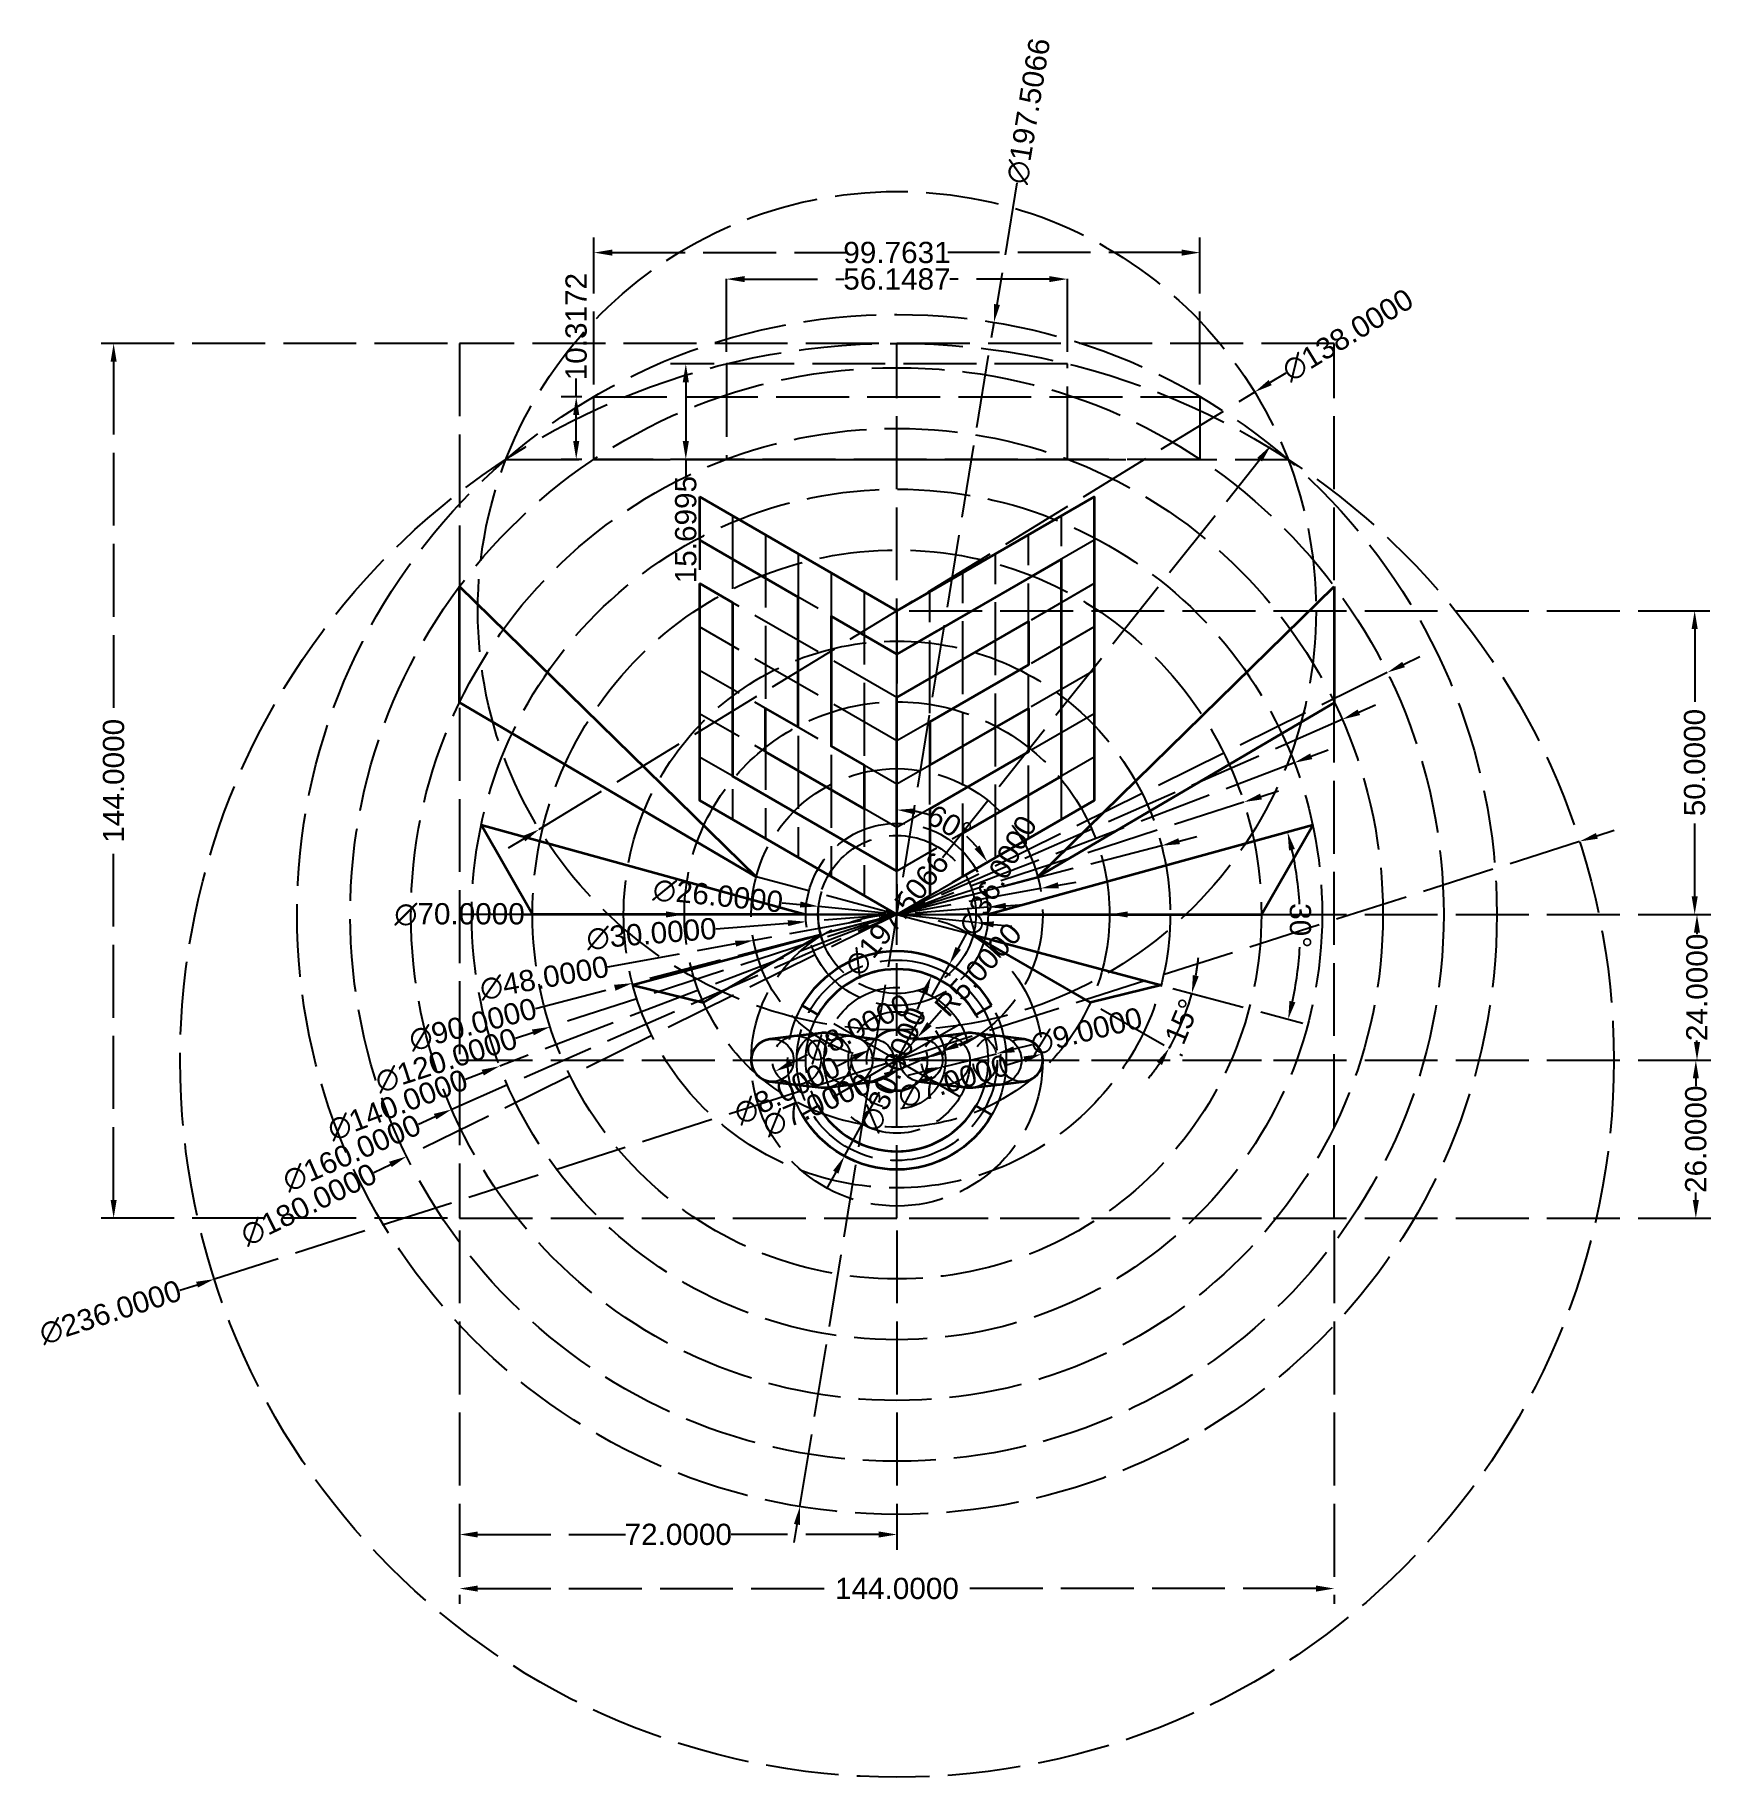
# Model space of a CAD drawing. Header units: inches. Extents: x -70 to 206, y -92 to 195.
import ezdxf

# ---------------------------------------------------------------- set-up
doc = ezdxf.new("R2010")
doc.units = ezdxf.units.IN
doc.header["$MEASUREMENT"] = 0
doc.linetypes.add('ACAD_ISO02W100', pattern=[15, 12, -3])
doc.layers.add('main', color=7, linetype='Continuous', lineweight=35)
doc.styles.get("Standard").update_dxf_attribs({"font": 'Arial.ttf'})
doc.dimstyles.new('GB', dxfattribs={"dimscale": 0, "dimtxt": 3.5, "dimasz": 3, "dimexe": 2.5, "dimexo": 2, "dimgap": 0.09, "dimtad": 0, "dimdec": 4, "dimzin": 0, "dimdsep": 46, "dimtxsty": 'Standard', "dimcen": 1, "dimadec": 0, "dimazin": 0, "dimtfac": 1, "dimtdec": 4, "dimtmove": 0, "dimatfit": 3, "dimfxl": 1, "dimtolj": 1, "dimtzin": 0, "dimarcsym": 0})

# ---------------------------------------------------------------- blocks, each defined once
blk = doc.blocks.new('*U1')
at = {"layer": '', "color": 3, "linetype": 'ACAD_ISO02W100'}
blk.add_line((0, 0), (25, -43.3), dxfattribs=at)
blk = doc.blocks.new('*U2')
at = {"color": 0, "linetype": 'ByBlock', "lineweight": -2, "transparency": 16777216, "rotation": 329.9999999999999}
for p in [(39.52, 118.75), (44.94, 115.62), (50.35, 112.5), (55.76, 109.38), (61.17, 106.25), (66.59, 103.12), (72, 100)]:
    blk.add_blockref('*U1', p, dxfattribs=at)
blk = doc.blocks.new('*U3')
at = {"color": 3, "linetype": 'ACAD_ISO02W100'}
blk.add_line((18.75, 32.48), (0, 0), dxfattribs=at)
blk = doc.blocks.new('*U4')
at = {"color": 0, "linetype": 'ByBlock', "lineweight": -2, "transparency": 16777216, "rotation": 270}
for p in [(39.52, 118.75), (39.52, 111.61), (39.52, 104.46), (39.52, 97.32), (39.52, 90.18), (39.52, 83.04), (39.52, 75.89), (39.52, 68.75)]:
    blk.add_blockref('*U3', p, dxfattribs=at)
blk = doc.blocks.new('*U5')
at = {"color": 3, "linetype": 'ACAD_ISO02W100'}
blk.add_line((0, 0), (18.75, -32.48), dxfattribs=at)
blk = doc.blocks.new('*U6')
at = {"color": 0, "linetype": 'ByBlock', "lineweight": -2, "transparency": 16777216, "rotation": 270}
for p in [(104.48, 118.75), (104.48, 111.61), (104.48, 104.46), (104.48, 97.32), (104.48, 90.18), (104.48, 83.04), (104.48, 75.89), (104.48, 68.75)]:
    blk.add_blockref('*U5', p, dxfattribs=at)
blk = doc.blocks.new('*U7')
at = {"color": 3, "linetype": 'ACAD_ISO02W100'}
blk.add_line((25, 43.3), (0, 0), dxfattribs=at)
blk = doc.blocks.new('*U8')
at = {"color": 0, "linetype": 'ByBlock', "lineweight": -2, "transparency": 16777216, "rotation": 210}
for p in [(104.48, 118.75), (99.06, 115.62), (93.65, 112.5), (88.24, 109.38), (82.83, 106.25), (77.41, 103.12), (72, 100)]:
    blk.add_blockref('*U7', p, dxfattribs=at)
blk = doc.blocks.new('*D13')
at = {"color": 0, "linetype": 'ACAD_ISO02W100', "lineweight": -2, "transparency": 16777216}
for p, q in [((41.93, 140.61), (34.74, 140.61)), ((37.24, 137.61), (37.24, 127.91)), ((41.93, 124.91), (34.74, 124.91)), ((37.24, 124.91), (37.24, 121.91))]:
    blk.add_line(p, q, dxfattribs=at)
at = {"color": 0, "linetype": 'ACAD_ISO02W100', "transparency": 16777216}
for points in [[(36.74, 137.61), (37.74, 137.61), (37.24, 140.61)], [(36.74, 127.91), (37.74, 127.91), (37.24, 124.91)]]:
    blk.add_solid(points, dxfattribs=at)
at = {"layer": 'Defpoints', "color": 0, "linetype": 'ACAD_ISO02W100', "transparency": 16777216}
for p in [(43.93, 140.61), (37.24, 124.91), (43.93, 124.91)]:
    blk.add_point(p, dxfattribs=at)
at = {"color": 0, "linetype": 'ACAD_ISO02W100', "transparency": 16777216, "insert": (37.24, 113.35), "char_height": 3.5, "attachment_point": 5, "rotation": 90}
blk.add_mtext('\\A1;15.6995', dxfattribs=at)
blk = doc.blocks.new('*D14')
at = {"color": 0, "linetype": 'ACAD_ISO02W100', "lineweight": -2, "transparency": 16777216}
for p, q in [((19.2, 135.23), (19.2, 138.23)), ((20.12, 135.23), (16.7, 135.23)), ((19.2, 127.91), (19.2, 132.23)), ((20.12, 124.91), (16.7, 124.91))]:
    blk.add_line(p, q, dxfattribs=at)
at = {"color": 0, "linetype": 'ACAD_ISO02W100', "transparency": 16777216}
for points in [[(18.7, 132.23), (19.7, 132.23), (19.2, 135.23)], [(18.7, 127.91), (19.7, 127.91), (19.2, 124.91)]]:
    blk.add_solid(points, dxfattribs=at)
at = {"layer": 'Defpoints', "color": 0, "linetype": 'ACAD_ISO02W100', "transparency": 16777216}
for p in [(19.2, 135.23), (22.12, 135.23), (22.12, 124.91)]:
    blk.add_point(p, dxfattribs=at)
at = {"color": 0, "linetype": 'ACAD_ISO02W100', "transparency": 16777216, "insert": (19.2, 146.76), "char_height": 3.5, "attachment_point": 5, "rotation": 90}
blk.add_mtext('\\A1;10.3172', dxfattribs=at)
blk = doc.blocks.new('*D15')
at = {"color": 0, "linetype": 'ACAD_ISO02W100', "lineweight": -2, "transparency": 16777216}
for p, q in [((43.93, 142.61), (43.93, 157.08)), ((100.07, 142.61), (100.07, 157.08)), ((46.93, 154.58), (63.29, 154.58)), ((97.07, 154.58), (80.71, 154.58))]:
    blk.add_line(p, q, dxfattribs=at)
at = {"color": 0, "linetype": 'ACAD_ISO02W100', "transparency": 16777216}
for points in [[(46.93, 155.08), (46.93, 154.08), (43.93, 154.58)], [(97.07, 155.08), (97.07, 154.08), (100.07, 154.58)]]:
    blk.add_solid(points, dxfattribs=at)
at = {"layer": 'Defpoints', "color": 0, "linetype": 'ACAD_ISO02W100', "transparency": 16777216}
for p in [(43.93, 154.58), (43.93, 140.61), (100.07, 140.61)]:
    blk.add_point(p, dxfattribs=at)
at = {"color": 0, "linetype": 'ACAD_ISO02W100', "transparency": 16777216, "insert": (72, 154.58), "char_height": 3.5, "attachment_point": 5}
blk.add_mtext('\\A1;56.1487', dxfattribs=at)
blk = doc.blocks.new('*D16')
at = {"color": 0, "linetype": 'ACAD_ISO02W100', "lineweight": -2, "transparency": 16777216}
for p, q in [((22.12, 137.23), (22.12, 161.44)), ((121.88, 137.23), (121.88, 161.44)), ((25.12, 158.94), (63.62, 158.94)), ((118.88, 158.94), (80.38, 158.94))]:
    blk.add_line(p, q, dxfattribs=at)
at = {"color": 0, "linetype": 'ACAD_ISO02W100', "transparency": 16777216}
for points in [[(25.12, 159.44), (25.12, 158.44), (22.12, 158.94)], [(118.88, 159.44), (118.88, 158.44), (121.88, 158.94)]]:
    blk.add_solid(points, dxfattribs=at)
at = {"layer": 'Defpoints', "color": 0, "linetype": 'ACAD_ISO02W100', "transparency": 16777216}
for p in [(121.88, 158.94), (22.12, 135.23), (121.88, 135.23)]:
    blk.add_point(p, dxfattribs=at)
at = {"color": 0, "linetype": 'ACAD_ISO02W100', "transparency": 16777216, "insert": (72, 158.94), "char_height": 3.5, "attachment_point": 5}
blk.add_mtext('\\A1;99.7631', dxfattribs=at)
blk = doc.blocks.new('*D17')
at = {"color": 0, "linetype": 'ACAD_ISO02W100', "lineweight": -2, "transparency": 16777216}
for p, q in [((0, -2), (0, -63.46)), ((144, -2), (144, -63.46)), ((3, -60.96), (62.1, -60.96)), ((141, -60.96), (81.9, -60.96))]:
    blk.add_line(p, q, dxfattribs=at)
at = {"color": 0, "linetype": 'ACAD_ISO02W100', "transparency": 16777216}
for points in [[(3, -60.46), (3, -61.46), (0, -60.96)], [(141, -60.46), (141, -61.46), (144, -60.96)]]:
    blk.add_solid(points, dxfattribs=at)
at = {"layer": 'Defpoints', "color": 0, "linetype": 'ACAD_ISO02W100', "transparency": 16777216}
for p in [(0, 0), (144, 0), (144, -60.96)]:
    blk.add_point(p, dxfattribs=at)
at = {"color": 0, "linetype": 'ACAD_ISO02W100', "transparency": 16777216, "insert": (72, -60.96), "char_height": 3.5, "attachment_point": 5}
blk.add_mtext('\\A1;144.0000', dxfattribs=at)
blk = doc.blocks.new('*D18')
at = {"color": 0, "linetype": 'ACAD_ISO02W100', "lineweight": -2, "transparency": 16777216}
for p, q in [((-2, 144), (-59.45, 144)), ((-56.95, 141), (-56.95, 81.9)), ((-56.95, 3), (-56.95, 62.1)), ((-2, 0), (-59.45, 0))]:
    blk.add_line(p, q, dxfattribs=at)
at = {"color": 0, "linetype": 'ACAD_ISO02W100', "transparency": 16777216}
for points in [[(-57.45, 141), (-56.45, 141), (-56.95, 144)], [(-57.45, 3), (-56.45, 3), (-56.95, 0)]]:
    blk.add_solid(points, dxfattribs=at)
at = {"layer": 'Defpoints', "color": 0, "linetype": 'ACAD_ISO02W100', "transparency": 16777216}
for p in [(0, 144), (-56.95, 0), (0, 0)]:
    blk.add_point(p, dxfattribs=at)
at = {"color": 0, "linetype": 'ACAD_ISO02W100', "transparency": 16777216, "insert": (-56.95, 72), "char_height": 3.5, "attachment_point": 5, "rotation": 90}
blk.add_mtext('\\A1;144.0000', dxfattribs=at)
blk = doc.blocks.new('*D19')
at = {"color": 0, "linetype": 'ACAD_ISO02W100', "lineweight": -2, "transparency": 16777216}
for p, q in [((0, -2), (0, -54.56)), ((72, -2), (72, -54.56)), ((3, -52.06), (27.31, -52.06)), ((69, -52.06), (44.69, -52.06))]:
    blk.add_line(p, q, dxfattribs=at)
at = {"color": 0, "linetype": 'ACAD_ISO02W100', "transparency": 16777216}
for points in [[(3, -51.56), (3, -52.56), (0, -52.06)], [(69, -51.56), (69, -52.56), (72, -52.06)]]:
    blk.add_solid(points, dxfattribs=at)
at = {"layer": 'Defpoints', "color": 0, "linetype": 'ACAD_ISO02W100', "transparency": 16777216}
for p in [(0, 0), (72, 0), (0, -52.06)]:
    blk.add_point(p, dxfattribs=at)
at = {"color": 0, "linetype": 'ACAD_ISO02W100', "transparency": 16777216, "insert": (36, -52.06), "char_height": 3.5, "attachment_point": 5}
blk.add_mtext('\\A1;72.0000', dxfattribs=at)
blk = doc.blocks.new('*D20')
at = {"color": 0, "linetype": 'ACAD_ISO02W100', "lineweight": -2, "transparency": 16777216}
for p, q in [((74, 26), (206.01, 26)), ((203.51, 23), (203.51, 21.74)), ((203.51, 3), (203.51, 4.26)), ((74, 0), (206.01, 0))]:
    blk.add_line(p, q, dxfattribs=at)
at = {"color": 0, "linetype": 'ACAD_ISO02W100', "transparency": 16777216}
for points in [[(203.01, 23), (204.01, 23), (203.51, 26)], [(203.01, 3), (204.01, 3), (203.51, 0)]]:
    blk.add_solid(points, dxfattribs=at)
at = {"layer": 'Defpoints', "color": 0, "linetype": 'ACAD_ISO02W100', "transparency": 16777216}
for p in [(72, 26), (203.51, 26), (72, 0)]:
    blk.add_point(p, dxfattribs=at)
at = {"color": 0, "linetype": 'ACAD_ISO02W100', "transparency": 16777216, "insert": (203.51, 13), "char_height": 3.5, "attachment_point": 5, "rotation": 90}
blk.add_mtext('\\A1;26.0000', dxfattribs=at)
blk = doc.blocks.new('*D21')
at = {"color": 0, "linetype": 'ACAD_ISO02W100', "lineweight": -2, "transparency": 16777216}
for p, q in [((74, 50), (206.2, 50)), ((203.7, 47), (203.7, 46.74)), ((203.7, 29), (203.7, 29.26)), ((74, 26), (206.2, 26))]:
    blk.add_line(p, q, dxfattribs=at)
at = {"color": 0, "linetype": 'ACAD_ISO02W100', "transparency": 16777216}
for points in [[(203.2, 47), (204.2, 47), (203.7, 50)], [(203.2, 29), (204.2, 29), (203.7, 26)]]:
    blk.add_solid(points, dxfattribs=at)
at = {"layer": 'Defpoints', "color": 0, "linetype": 'ACAD_ISO02W100', "transparency": 16777216}
for p in [(72, 50), (203.7, 50), (72, 26)]:
    blk.add_point(p, dxfattribs=at)
at = {"color": 0, "linetype": 'ACAD_ISO02W100', "transparency": 16777216, "insert": (203.7, 38), "char_height": 3.5, "attachment_point": 5, "rotation": 90}
blk.add_mtext('\\A1;24.0000', dxfattribs=at)
blk = doc.blocks.new('*D22')
at = {"color": 0, "linetype": 'ACAD_ISO02W100', "lineweight": -2, "transparency": 16777216}
for p, q in [((74, 100), (205.82, 100)), ((203.32, 97), (203.32, 83.71)), ((203.32, 53), (203.32, 66.29)), ((74, 50), (205.82, 50))]:
    blk.add_line(p, q, dxfattribs=at)
at = {"color": 0, "linetype": 'ACAD_ISO02W100', "transparency": 16777216}
for points in [[(202.82, 97), (203.82, 97), (203.32, 100)], [(202.82, 53), (203.82, 53), (203.32, 50)]]:
    blk.add_solid(points, dxfattribs=at)
at = {"layer": 'Defpoints', "color": 0, "linetype": 'ACAD_ISO02W100', "transparency": 16777216}
for p in [(72, 100), (203.32, 100), (72, 50)]:
    blk.add_point(p, dxfattribs=at)
at = {"color": 0, "linetype": 'ACAD_ISO02W100', "transparency": 16777216, "insert": (203.32, 75), "char_height": 3.5, "attachment_point": 5, "rotation": 90}
blk.add_mtext('\\A1;50.0000', dxfattribs=at)
blk = doc.blocks.new('*D23')
at = {"color": 0, "linetype": 'ACAD_ISO02W100', "lineweight": -2, "transparency": 16777216}
for p, q in [((79.34, 34.19), (77.34, 31.96)), ((72, 26), (75.34, 29.72))]:
    blk.add_line(p, q, dxfattribs=at)
at = {"color": 0, "linetype": 'ACAD_ISO02W100', "transparency": 16777216}
blk.add_solid([(76.97, 32.29), (77.71, 31.62), (75.34, 29.72)], dxfattribs=at)
at = {"layer": 'Defpoints', "color": 0, "linetype": 'ACAD_ISO02W100', "transparency": 16777216}
for p in [(75.34, 29.72), (72, 26)]:
    blk.add_point(p, dxfattribs=at)
at = {"color": 0, "linetype": 'ACAD_ISO02W100', "transparency": 16777216, "insert": (85.37, 40.91), "char_height": 3.5, "attachment_point": 5, "rotation": 48.1138}
blk.add_mtext('\\A1;R5.0000', dxfattribs=at)
blk = doc.blocks.new('*D24')
at = {"color": 0, "linetype": 'ACAD_ISO02W100', "lineweight": -2, "transparency": 16777216}
blk.add_line((75.39, 34.34), (76.53, 37.11), dxfattribs=at)
at = {"color": 0, "linetype": 'ACAD_ISO02W100', "transparency": 16777216}
blk.add_solid([(76.06, 37.3), (76.99, 36.92), (77.66, 39.89)], dxfattribs=at)
at = {"layer": 'Defpoints', "color": 0, "linetype": 'ACAD_ISO02W100', "transparency": 16777216}
for p in [(77.66, 39.89), (66.34, 12.11)]:
    blk.add_point(p, dxfattribs=at)
at = {"color": 0, "linetype": 'ACAD_ISO02W100', "transparency": 16777216, "insert": (71.39, 24.51), "char_height": 3.5, "attachment_point": 5, "rotation": 67.839}
blk.add_mtext('\\A1;∅30.0000', dxfattribs=at)
blk = doc.blocks.new('*D25')
at = {"color": 0, "linetype": 'ACAD_ISO02W100', "lineweight": -2, "transparency": 16777216}
for p, q in [((83.52, 47.05), (82.08, 44.42)), ((63.36, 10.21), (80.64, 41.79)), ((61.92, 7.58), (60.48, 4.95))]:
    blk.add_line(p, q, dxfattribs=at)
at = {"color": 0, "linetype": 'ACAD_ISO02W100', "transparency": 16777216}
for points in [[(81.64, 44.66), (82.52, 44.18), (80.64, 41.79)], [(61.48, 7.82), (62.36, 7.34), (63.36, 10.21)]]:
    blk.add_solid(points, dxfattribs=at)
at = {"layer": 'Defpoints', "color": 0, "linetype": 'ACAD_ISO02W100', "transparency": 16777216}
for p in [(80.64, 41.79), (63.36, 10.21)]:
    blk.add_point(p, dxfattribs=at)
at = {"color": 0, "linetype": 'ACAD_ISO02W100', "transparency": 16777216, "insert": (88.62, 56.36), "char_height": 3.5, "attachment_point": 5, "rotation": 61.311}
blk.add_mtext('\\A1;∅36.0000', dxfattribs=at)
blk = doc.blocks.new('*D26')
at = {"color": 0, "linetype": 'ACAD_ISO02W100', "lineweight": -2, "transparency": 16777216}
blk.add_line((79.14, 54.12), (89.08, 59.86), dxfattribs=at)
for start, end in [(71.8378, 80.006), (39.994, 48.1622)]:
    blk.add_arc((72, 50), 17.22, start, end, dxfattribs=at)
at = {"color": 0, "linetype": 'ACAD_ISO02W100', "transparency": 16777216}
for points in [[(74.95, 66.46), (75.03, 67.46), (72, 67.22)], [(85.6, 61.35), (84.78, 60.78), (86.91, 58.61)]]:
    blk.add_solid(points, dxfattribs=at)
at = {"layer": 'Defpoints', "color": 0, "linetype": 'ACAD_ISO02W100', "transparency": 16777216}
for p in [(72, 100), (83.07, 63.19), (77.41, 53.12), (72, 50), (72, 50)]:
    blk.add_point(p, dxfattribs=at)
at = {"color": 0, "linetype": 'ACAD_ISO02W100', "transparency": 16777216, "insert": (80.61, 64.91), "char_height": 3.5, "attachment_point": 5, "rotation": 330}
blk.add_mtext('\\A1;60°', dxfattribs=at)
blk = doc.blocks.new('*D27')
at = {"color": 0, "linetype": 'ACAD_ISO02W100', "lineweight": -2, "transparency": 16777216}
for p, q in [((53.1, 51.94), (56.08, 51.63)), ((84.93, 48.67), (59.07, 51.33)), ((87.92, 48.37), (90.9, 48.06))]:
    blk.add_line(p, q, dxfattribs=at)
blk.add_arc((72, 50), 13, 163.1225, 201.1853, dxfattribs=at)
at = {"color": 0, "linetype": 'ACAD_ISO02W100', "transparency": 16777216}
for points in [[(56.13, 52.13), (56.03, 51.14), (59.07, 51.33)], [(87.97, 48.86), (87.87, 47.87), (84.93, 48.67)]]:
    blk.add_solid(points, dxfattribs=at)
at = {"layer": 'Defpoints', "color": 0, "linetype": 'ACAD_ISO02W100', "transparency": 16777216}
for p in [(59.07, 51.33), (84.93, 48.67)]:
    blk.add_point(p, dxfattribs=at)
at = {"color": 0, "linetype": 'ACAD_ISO02W100', "transparency": 16777216, "insert": (42.54, 53.02), "char_height": 3.5, "attachment_point": 5, "rotation": 354.1409}
blk.add_mtext('\\A1;∅26.0000', dxfattribs=at)
blk = doc.blocks.new('*D28')
at = {"color": 0, "linetype": 'ACAD_ISO02W100', "lineweight": -2, "transparency": 16777216}
for p, q in [((89.94, 51.42), (92.93, 51.66)), ((86.95, 51.19), (57.05, 48.81)), ((42.19, 47.63), (54.06, 48.58))]:
    blk.add_line(p, q, dxfattribs=at)
at = {"color": 0, "linetype": 'ACAD_ISO02W100', "transparency": 16777216}
for points in [[(89.9, 51.92), (89.98, 50.93), (86.95, 51.19)], [(54.02, 49.07), (54.1, 48.08), (57.05, 48.81)]]:
    blk.add_solid(points, dxfattribs=at)
at = {"layer": 'Defpoints', "color": 0, "linetype": 'ACAD_ISO02W100', "transparency": 16777216}
for p in [(57.05, 48.81), (86.95, 51.19)]:
    blk.add_point(p, dxfattribs=at)
at = {"color": 0, "linetype": 'ACAD_ISO02W100', "transparency": 16777216, "insert": (31.61, 46.79), "char_height": 3.5, "attachment_point": 5, "rotation": 4.5398}
blk.add_mtext('\\A1;∅30.0000', dxfattribs=at)
blk = doc.blocks.new('*D29')
at = {"color": 0, "linetype": 'ACAD_ISO02W100', "lineweight": -2, "transparency": 16777216}
for p, q in [((98.57, 54.8), (101.52, 55.33)), ((95.62, 54.27), (48.38, 45.73)), ((24.4, 41.4), (45.43, 45.2))]:
    blk.add_line(p, q, dxfattribs=at)
at = {"color": 0, "linetype": 'ACAD_ISO02W100', "transparency": 16777216}
for points in [[(98.48, 55.29), (98.66, 54.31), (95.62, 54.27)], [(45.34, 45.69), (45.52, 44.71), (48.38, 45.73)]]:
    blk.add_solid(points, dxfattribs=at)
at = {"layer": 'Defpoints', "color": 0, "linetype": 'ACAD_ISO02W100', "transparency": 16777216}
for p in [(95.62, 54.27), (48.38, 45.73)]:
    blk.add_point(p, dxfattribs=at)
at = {"color": 0, "linetype": 'ACAD_ISO02W100', "transparency": 16777216, "insert": (13.95, 39.52), "char_height": 3.5, "attachment_point": 5, "rotation": 10.2388}
blk.add_mtext('\\A1;∅48.0000', dxfattribs=at)
blk = doc.blocks.new('*D30')
at = {"color": 0, "linetype": 'ACAD_ISO02W100', "lineweight": -2, "transparency": 16777216}
for p, q in [((115.55, 61.31), (28.45, 38.69)), ((118.46, 62.07), (121.36, 62.82)), ((12.47, 34.54), (25.54, 37.93))]:
    blk.add_line(p, q, dxfattribs=at)
at = {"color": 0, "linetype": 'ACAD_ISO02W100', "transparency": 16777216}
for points in [[(118.33, 62.55), (118.58, 61.58), (115.55, 61.31)], [(25.42, 38.42), (25.67, 37.45), (28.45, 38.69)]]:
    blk.add_solid(points, dxfattribs=at)
at = {"layer": 'Defpoints', "color": 0, "linetype": 'ACAD_ISO02W100', "transparency": 16777216}
for p in [(115.55, 61.31), (28.45, 38.69)]:
    blk.add_point(p, dxfattribs=at)
at = {"color": 0, "linetype": 'ACAD_ISO02W100', "transparency": 16777216, "insert": (2.19, 31.87), "char_height": 3.5, "attachment_point": 5, "rotation": 14.5609}
blk.add_mtext('\\A1;∅90.0000', dxfattribs=at)
blk = doc.blocks.new('*D31')
at = {"color": 0, "linetype": 'ACAD_ISO02W100', "lineweight": -2, "transparency": 16777216}
for p, q in [((10.61, 50), (34, 50)), ((107, 50), (37, 50)), ((110, 50), (113, 50))]:
    blk.add_line(p, q, dxfattribs=at)
at = {"color": 0, "linetype": 'ACAD_ISO02W100', "transparency": 16777216}
for points in [[(34, 50.5), (34, 49.5), (37, 50)], [(110, 50.5), (110, 49.5), (107, 50)]]:
    blk.add_solid(points, dxfattribs=at)
at = {"layer": 'Defpoints', "color": 0, "linetype": 'ACAD_ISO02W100', "transparency": 16777216}
for p in [(37, 50), (107, 50)]:
    blk.add_point(p, dxfattribs=at)
at = {"color": 0, "linetype": 'ACAD_ISO02W100', "transparency": 16777216, "insert": (0, 50), "char_height": 3.5, "attachment_point": 5}
blk.add_mtext('\\A1;∅70.0000', dxfattribs=at)
blk = doc.blocks.new('*D32')
at = {"color": 0, "linetype": 'ACAD_ISO02W100', "lineweight": -2, "transparency": 16777216}
for p, q in [((131.93, 69.42), (134.79, 70.34)), ((129.08, 68.49), (14.92, 31.51)), ((9.21, 29.66), (12.07, 30.58))]:
    blk.add_line(p, q, dxfattribs=at)
at = {"color": 0, "linetype": 'ACAD_ISO02W100', "transparency": 16777216}
for points in [[(131.78, 69.89), (132.09, 68.94), (129.08, 68.49)], [(11.91, 31.06), (12.22, 30.11), (14.92, 31.51)]]:
    blk.add_solid(points, dxfattribs=at)
at = {"layer": 'Defpoints', "color": 0, "linetype": 'ACAD_ISO02W100', "transparency": 16777216}
for p in [(129.08, 68.49), (14.92, 31.51)]:
    blk.add_point(p, dxfattribs=at)
at = {"color": 0, "linetype": 'ACAD_ISO02W100', "transparency": 16777216, "insert": (-2.18, 25.97), "char_height": 3.5, "attachment_point": 5, "rotation": 17.9511}
blk.add_mtext('\\A1;∅120.0000', dxfattribs=at)
blk = doc.blocks.new('*D33')
at = {"color": 0, "linetype": 'ACAD_ISO02W100', "lineweight": -2, "transparency": 16777216}
for p, q in [((137.4, 74.97), (6.6, 25.03)), ((140.2, 76.04), (143, 77.11)), ((1, 22.89), (3.8, 23.96))]:
    blk.add_line(p, q, dxfattribs=at)
at = {"color": 0, "linetype": 'ACAD_ISO02W100', "transparency": 16777216}
for points in [[(140.02, 76.5), (140.38, 75.57), (137.4, 74.97)], [(3.62, 24.43), (3.98, 23.5), (6.6, 25.03)]]:
    blk.add_solid(points, dxfattribs=at)
at = {"layer": 'Defpoints', "color": 0, "linetype": 'ACAD_ISO02W100', "transparency": 16777216}
for p in [(137.4, 74.97), (6.6, 25.03)]:
    blk.add_point(p, dxfattribs=at)
at = {"color": 0, "linetype": 'ACAD_ISO02W100', "transparency": 16777216, "insert": (-10.19, 18.62), "char_height": 3.5, "attachment_point": 5, "rotation": 20.8966}
blk.add_mtext('\\A1;∅140.0000', dxfattribs=at)
blk = doc.blocks.new('*D34')
at = {"color": 0, "linetype": 'ACAD_ISO02W100', "lineweight": -2, "transparency": 16777216}
for p, q in [((148.03, 83.28), (150.78, 84.49)), ((145.29, 82.08), (-1.29, 17.92)), ((-6.78, 15.51), (-4.03, 16.72))]:
    blk.add_line(p, q, dxfattribs=at)
at = {"color": 0, "linetype": 'ACAD_ISO02W100', "transparency": 16777216}
for points in [[(147.83, 83.74), (148.24, 82.82), (145.29, 82.08)], [(-4.24, 17.18), (-3.83, 16.26), (-1.29, 17.92)]]:
    blk.add_solid(points, dxfattribs=at)
at = {"layer": 'Defpoints', "color": 0, "linetype": 'ACAD_ISO02W100', "transparency": 16777216}
for p in [(145.29, 82.08), (-1.29, 17.92)]:
    blk.add_point(p, dxfattribs=at)
at = {"color": 0, "linetype": 'ACAD_ISO02W100', "transparency": 16777216, "insert": (-17.75, 10.71), "char_height": 3.5, "attachment_point": 5, "rotation": 23.6404}
blk.add_mtext('\\A1;∅160.0000', dxfattribs=at)
blk = doc.blocks.new('*D35')
at = {"color": 0, "linetype": 'ACAD_ISO02W100', "lineweight": -2, "transparency": 16777216}
for p, q in [((155.4, 91.14), (158.09, 92.47)), ((152.71, 89.82), (-8.71, 10.18)), ((-14.09, 7.53), (-11.4, 8.86))]:
    blk.add_line(p, q, dxfattribs=at)
at = {"color": 0, "linetype": 'ACAD_ISO02W100', "transparency": 16777216}
for points in [[(155.18, 91.59), (155.62, 90.7), (152.71, 89.82)], [(-11.62, 9.3), (-11.18, 8.41), (-8.71, 10.18)]]:
    blk.add_solid(points, dxfattribs=at)
at = {"layer": 'Defpoints', "color": 0, "linetype": 'ACAD_ISO02W100', "transparency": 16777216}
for p in [(152.71, 89.82), (-8.71, 10.18)]:
    blk.add_point(p, dxfattribs=at)
at = {"color": 0, "linetype": 'ACAD_ISO02W100', "transparency": 16777216, "insert": (-24.83, 2.23), "char_height": 3.5, "attachment_point": 5, "rotation": 26.2575}
blk.add_mtext('\\A1;∅180.0000', dxfattribs=at)
blk = doc.blocks.new('*D36')
at = {"color": 0, "linetype": 'ACAD_ISO02W100', "lineweight": -2, "transparency": 16777216}
blk.add_line((79.47, 59.36), (131.7, 124.86), dxfattribs=at)
at = {"color": 0, "linetype": 'ACAD_ISO02W100', "transparency": 16777216}
blk.add_solid([(131.31, 125.17), (132.09, 124.55), (133.57, 127.21)], dxfattribs=at)
at = {"layer": 'Defpoints', "color": 0, "linetype": 'ACAD_ISO02W100', "transparency": 16777216}
for p in [(133.57, 127.21), (10.43, -27.21)]:
    blk.add_point(p, dxfattribs=at)
at = {"color": 0, "linetype": 'ACAD_ISO02W100', "transparency": 16777216, "insert": (72, 50), "char_height": 3.5, "attachment_point": 5, "rotation": 51.4286}
blk.add_mtext('\\A1;∅197.5066', dxfattribs=at)
blk = doc.blocks.new('*D37')
at = {"color": 0, "linetype": 'ACAD_ISO02W100', "lineweight": -2, "transparency": 16777216}
for p, q in [((187.22, 62.94), (190.08, 63.85)), ((184.37, 62.02), (-40.37, -10.02)), ((-46.08, -11.85), (-43.22, -10.94))]:
    blk.add_line(p, q, dxfattribs=at)
at = {"color": 0, "linetype": 'ACAD_ISO02W100', "transparency": 16777216}
for points in [[(187.07, 63.41), (187.38, 62.46), (184.37, 62.02)], [(-43.38, -10.46), (-43.07, -11.41), (-40.37, -10.02)]]:
    blk.add_solid(points, dxfattribs=at)
at = {"layer": 'Defpoints', "color": 0, "linetype": 'ACAD_ISO02W100', "transparency": 16777216}
for p in [(184.37, 62.02), (-40.37, -10.02)]:
    blk.add_point(p, dxfattribs=at)
at = {"color": 0, "linetype": 'ACAD_ISO02W100', "transparency": 16777216, "insert": (-57.48, -15.51), "char_height": 3.5, "attachment_point": 5, "rotation": 17.7744}
blk.add_mtext('\\A1;∅236.0000', dxfattribs=at)
blk = doc.blocks.new('*D38')
at = {"color": 0, "linetype": 'ACAD_ISO02W100', "lineweight": -2, "transparency": 16777216}
for p, q in [((136, 139.11), (133.44, 137.54)), ((13.12, 64.02), (130.88, 135.98)), ((10.56, 62.46), (8, 60.89))]:
    blk.add_line(p, q, dxfattribs=at)
at = {"color": 0, "linetype": 'ACAD_ISO02W100', "transparency": 16777216}
for points in [[(133.18, 137.97), (133.7, 137.12), (130.88, 135.98)], [(10.3, 62.88), (10.82, 62.03), (13.12, 64.02)]]:
    blk.add_solid(points, dxfattribs=at)
at = {"layer": 'Defpoints', "color": 0, "linetype": 'ACAD_ISO02W100', "transparency": 16777216}
for p in [(130.88, 135.98), (13.12, 64.02)]:
    blk.add_point(p, dxfattribs=at)
at = {"color": 0, "linetype": 'ACAD_ISO02W100', "transparency": 16777216, "insert": (146.21, 145.35), "char_height": 3.5, "attachment_point": 5, "rotation": 31.4296}
blk.add_mtext('\\A1;∅138.0000', dxfattribs=at)
blk = doc.blocks.new('*D39')
at = {"color": 0, "linetype": 'ACAD_ISO02W100', "lineweight": -2, "transparency": 16777216}
for p, q in [((91.74, 170.43), (88.46, 150.41)), ((56.02, -47.45), (87.98, 147.45)), ((55.54, -50.41), (55.05, -53.37))]:
    blk.add_line(p, q, dxfattribs=at)
at = {"color": 0, "linetype": 'ACAD_ISO02W100', "transparency": 16777216}
for points in [[(87.97, 150.49), (88.96, 150.33), (87.98, 147.45)], [(55.04, -50.33), (56.03, -50.49), (56.02, -47.45)]]:
    blk.add_solid(points, dxfattribs=at)
at = {"layer": 'Defpoints', "color": 0, "linetype": 'ACAD_ISO02W100', "transparency": 16777216}
for p in [(87.98, 147.45), (56.02, -47.45)]:
    blk.add_point(p, dxfattribs=at)
at = {"color": 0, "linetype": 'ACAD_ISO02W100', "transparency": 16777216, "insert": (93.68, 182.25), "char_height": 3.5, "attachment_point": 5, "rotation": 80.6891}
blk.add_mtext('\\A1;∅197.5066', dxfattribs=at)
blk = doc.blocks.new('*D40')
at = {"color": 0, "linetype": 'ACAD_ISO02W100', "lineweight": -2, "transparency": 16777216}
blk.add_line((90.11, 25.26), (92.98, 26.15), dxfattribs=at)
at = {"color": 0, "linetype": 'ACAD_ISO02W100', "transparency": 16777216}
blk.add_solid([(92.83, 26.63), (93.13, 25.67), (95.84, 27.03)], dxfattribs=at)
at = {"layer": 'Defpoints', "color": 0, "linetype": 'ACAD_ISO02W100', "transparency": 16777216}
for p in [(95.84, 27.03), (89.16, 24.97)]:
    blk.add_point(p, dxfattribs=at)
at = {"color": 0, "linetype": 'ACAD_ISO02W100', "transparency": 16777216, "insert": (81.27, 22.54), "char_height": 3.5, "attachment_point": 5, "rotation": 17.1429}
blk.add_mtext('\\A1;∅7.0000', dxfattribs=at)
blk = doc.blocks.new('*D41')
at = {"color": 0, "linetype": 'ACAD_ISO02W100', "lineweight": -2, "transparency": 16777216}
blk.add_line((57.28, 26.92), (54.61, 25.54), dxfattribs=at)
at = {"color": 0, "linetype": 'ACAD_ISO02W100', "transparency": 16777216}
blk.add_solid([(54.38, 25.98), (54.84, 25.1), (51.95, 24.16)], dxfattribs=at)
at = {"layer": 'Defpoints', "color": 0, "linetype": 'ACAD_ISO02W100', "transparency": 16777216}
for p in [(59.05, 27.84), (51.95, 24.16)]:
    blk.add_point(p, dxfattribs=at)
at = {"color": 0, "linetype": 'ACAD_ISO02W100', "transparency": 16777216, "insert": (65.49, 31.17), "char_height": 3.5, "attachment_point": 5, "rotation": 27.3783}
blk.add_mtext('\\A1;∅8.0000', dxfattribs=at)
blk = doc.blocks.new('*D42')
at = {"color": 0, "linetype": 'ACAD_ISO02W100', "lineweight": -2, "transparency": 16777216}
for p, q in [((79.63, 24.92), (88.37, 27.08)), ((94.19, 28.53), (91.28, 27.81)), ((76.72, 24.19), (73.81, 23.47))]:
    blk.add_line(p, q, dxfattribs=at)
at = {"color": 0, "linetype": 'ACAD_ISO02W100', "transparency": 16777216}
for points in [[(91.16, 28.29), (91.4, 27.32), (88.37, 27.08)], [(76.6, 24.68), (76.84, 23.71), (79.63, 24.92)]]:
    blk.add_solid(points, dxfattribs=at)
at = {"layer": 'Defpoints', "color": 0, "linetype": 'ACAD_ISO02W100', "transparency": 16777216}
for p in [(88.37, 27.08), (79.63, 24.92)]:
    blk.add_point(p, dxfattribs=at)
at = {"color": 0, "linetype": 'ACAD_ISO02W100', "transparency": 16777216, "insert": (103.17, 30.76), "char_height": 3.5, "attachment_point": 5, "rotation": 13.9453}
blk.add_mtext('\\A1;∅9.0000', dxfattribs=at)
blk = doc.blocks.new('*D43')
at = {"color": 0, "linetype": 'ACAD_ISO02W100', "lineweight": -2, "transparency": 16777216}
blk.add_line((62.21, 25.11), (64.9, 26.44), dxfattribs=at)
at = {"color": 0, "linetype": 'ACAD_ISO02W100', "transparency": 16777216}
blk.add_solid([(64.67, 26.89), (65.12, 26), (67.58, 27.78)], dxfattribs=at)
at = {"layer": 'Defpoints', "color": 0, "linetype": 'ACAD_ISO02W100', "transparency": 16777216}
for p in [(67.58, 27.78), (60.42, 24.22)]:
    blk.add_point(p, dxfattribs=at)
at = {"color": 0, "linetype": 'ACAD_ISO02W100', "transparency": 16777216, "insert": (53.92, 21), "char_height": 3.5, "attachment_point": 5, "rotation": 26.3763}
blk.add_mtext('\\A1;∅8.0000', dxfattribs=at)
blk = doc.blocks.new('*D44')
at = {"color": 0, "linetype": 'ACAD_ISO02W100', "lineweight": -2, "transparency": 16777216}
for p, q in [((81.98, 28.55), (84.74, 29.73)), ((79.22, 27.38), (72.78, 24.62)), ((67.26, 22.27), (70.02, 23.45))]:
    blk.add_line(p, q, dxfattribs=at)
at = {"color": 0, "linetype": 'ACAD_ISO02W100', "transparency": 16777216}
for points in [[(81.78, 29.01), (82.17, 28.09), (79.22, 27.38)], [(69.83, 23.91), (70.22, 22.99), (72.78, 24.62)]]:
    blk.add_solid(points, dxfattribs=at)
at = {"layer": 'Defpoints', "color": 0, "linetype": 'ACAD_ISO02W100', "transparency": 16777216}
for p in [(79.22, 27.38), (72.78, 24.62)]:
    blk.add_point(p, dxfattribs=at)
at = {"color": 0, "linetype": 'ACAD_ISO02W100', "transparency": 16777216, "insert": (58.76, 18.63), "char_height": 3.5, "attachment_point": 5, "rotation": 23.1428}
blk.add_mtext('\\A1;∅7.0000', dxfattribs=at)
blk = doc.blocks.new('*D45')
at = {"color": 0, "linetype": 'ACAD_ISO02W100', "lineweight": -2, "transparency": 16777216}
for p, q in [((117.4, 37.84), (122.95, 36.35)), ((105.58, 34.49), (118.98, 26.76))]:
    blk.add_line(p, q, dxfattribs=at)
for start, end in [(349.616, 354.232), (330, 345), (320.768, 325.384)]:
    blk.add_arc((84.56, 46.64), 37.25, start, end, dxfattribs=at)
at = {"color": 0, "linetype": 'ACAD_ISO02W100', "transparency": 16777216}
for points in [[(121.68, 39.81), (120.71, 40.03), (120.54, 37)], [(114.79, 25.74), (115.63, 25.21), (116.81, 28.01)]]:
    blk.add_solid(points, dxfattribs=at)
at = {"layer": 'Defpoints', "color": 0, "linetype": 'ACAD_ISO02W100', "transparency": 16777216}
for p in [(84.56, 46.64), (84.56, 46.64), (115.47, 38.35), (103.85, 35.49), (118.31, 30.89)]:
    blk.add_point(p, dxfattribs=at)
at = {"color": 0, "linetype": 'ACAD_ISO02W100', "transparency": 16777216, "insert": (118.97, 32.38), "char_height": 3.5, "attachment_point": 5, "rotation": 67.5}
blk.add_mtext('\\A1;15°', dxfattribs=at)
blk = doc.blocks.new('*D46')
at = {"color": 0, "linetype": 'ACAD_ISO02W100', "lineweight": -2, "transparency": 16777216}
blk.add_line((117.4, 37.84), (138.82, 32.1), dxfattribs=at)
for start, end in [(3.6219, 12.4536), (347.9232, 356.7549)]:
    blk.add_arc((79.6, 47.96), 58.81, start, end, dxfattribs=at)
at = {"color": 0, "linetype": 'ACAD_ISO02W100', "transparency": 16777216}
for points in [[(136.54, 60.53), (137.51, 60.77), (136.3, 63.56)], [(137.59, 35.54), (136.62, 35.78), (136.4, 32.74)]]:
    blk.add_solid(points, dxfattribs=at)
at = {"layer": 'Defpoints', "color": 0, "linetype": 'ACAD_ISO02W100', "transparency": 16777216}
for p in [(140.44, 64.7), (87, 50), (84.56, 46.64), (138.19, 42.97), (115.47, 38.35)]:
    blk.add_point(p, dxfattribs=at)
at = {"color": 0, "linetype": 'ACAD_ISO02W100', "transparency": 16777216, "insert": (138.4, 48.16), "char_height": 3.5, "attachment_point": 5, "rotation": 270.1884}
blk.add_mtext('\\A1;30°', dxfattribs=at)

msp = doc.modelspace()

# ---------------------------------------------------------------- linework, layer by layer
at = {"color": 3, "linetype": 'ACAD_ISO02W100'}
for p, q in [((144, 144), (0, 144)), ((0, 144), (0, 0)), ((72, 0), (72, 144)), ((144, 0), (144, 144)), ((100.07433, 140.61166), (43.92567, 140.61166)), ((43.92567, 140.61166), (43.92567, 124.91216)), ((100.07433, 124.91216), (100.07433, 140.61166)), ((22.11846, 124.91216), (22.11846, 135.22939)), ((22.11846, 135.22939), (121.88154, 135.22939)), ((121.88154, 135.22939), (121.88154, 124.91216)), ((7.65418, 124.91216), (136.34582, 124.91216)), ((22.11846, 124.91216), (121.88154, 124.91216)), ((121.88154, 124.91216), (22.11846, 124.91216)), ((43.92567, 124.91216), (100.07433, 124.91216)), ((39.52405, 118.75), (39.52405, 68.75)), ((39.52405, 118.75), (39.52405, 68.75)), ((104.47595, 118.75), (72, 100)), ((72, 50), (72, 100)), ((0, 84.87119), (48.81778, 56.21166)), ((95.18222, 56.21166), (144.0201, 84.82965)), ((39.52405, 68.75), (72, 50)), ((72, 50), (104.47595, 68.75)), ((72, 50), (48.81778, 56.21166)), ((72, 50), (95.18222, 56.21166)), ((72, 50), (0, 50)), ((56, 50), (11, 50)), ((11, 50), (72, 50)), ((72, 50), (28.53334, 38.35314)), ((72, 0), (72, 50)), ((72, 50), (144, 50)), ((72, 50), (115.46666, 38.35314)), ((59.44296, 46.63535), (40.14717, 35.49492)), ((84.55704, 46.63535), (103.85283, 35.49492)), ((40.14717, 35.49492), (28.53334, 38.35314)), ((115.46666, 38.35314), (103.85283, 35.49492)), ((72, 26), (56.41154, 35)), ((72, 26), (87.58846, 35)), ((51.0625, 29.47255), (55, 29.96863)), ((55, 29.96863), (59.49961, 30.47209)), ((60.5625, 30.46471), (64.5, 29.96863)), ((0, 26), (144, 26)), ((72, 26), (56.41154, 17)), ((72, 26), (87.58846, 17)), ((0, 0), (144, 0))]:
    msp.add_line(p, q, dxfattribs=at)
for centre, radius in [((72, 100), 69), ((72, 50), 98.75331), ((72, 26), 118), ((72, 50), 90), ((72, 50), 80), ((72, 50), 70), ((72, 50), 60), ((72, 50), 45), ((72, 50), 35), ((72, 50), 24), ((72, 50), 15), ((72, 50), 13), ((72, 26), 24), ((72, 26), 18), ((72, 26), 16.5), ((72, 26), 15), ((72, 26), 12), ((72, 26), 8), ((51.5, 26), 3.5), ((55.5, 26), 4), ((60, 26), 4.5), ((64, 26), 4), ((68, 26), 3.5), ((72, 26), 5), ((76, 26), 3.5), ((80, 26), 4), ((84, 26), 4.5), ((88.5, 26), 4), ((92.5, 26), 3.5)]:
    msp.add_circle(centre, radius, dxfattribs=at)
at = {"layer": 'main', "color": 250, "linetype": 'Continuous'}
for points in [[(39.52405, 118.75), (72, 100), (104.47595, 118.75), (104.47595, 68.75), (82.82532, 56.25), (82.82532, 63.39286), (99.06329, 72.76786), (99.06329, 108.48214), (72, 92.85714), (61.17468, 99.10714), (61.17468, 77.67857), (66.58734, 74.55357), (66.58734, 67.41071), (50.34936, 76.78571), (50.34936, 83.92857), (55.76202, 80.80357), (55.76202, 102.23214), (39.52405, 111.60714)], [(39.52405, 104.46429), (44.93671, 101.33929), (44.93671, 72.76786), (72, 57.14286), (72, 85.71429), (93.65064, 98.21429), (93.65064, 91.07143), (77.41266, 81.69643), (77.41266, 74.55357), (93.65064, 83.92857), (93.65064, 76.78571), (77.41266, 67.41071), (77.41266, 53.125), (72, 50), (39.52405, 68.75)]]:
    msp.add_lwpolyline(points, close=True, dxfattribs=at)
at = {"layer": 'main', "color": 250}
for points in [[(48.81778, 56.21166), (0, 84.87119), (0, 104)], [(144, 104), (144, 84.81787), (95.18222, 56.21166)], [(12, 50), (3.5716, 64.7497), (57, 50)], [(132, 50), (140.43984, 64.69654), (87, 50)], [(28.53334, 38.35314), (40.14717, 35.49492), (59.44296, 46.63535)], [(115.46666, 38.35314), (103.85283, 35.49492), (84.55704, 46.63535)]]:
    msp.add_lwpolyline(points, close=True, dxfattribs=at)
for points in [[(87.58846, 35), (84.99038, 33.5, 0.577350269), (59.00962, 33.5), (56.41154, 35, -0.577350269)], [(88.94444, 29.97523), (84.5, 30.47214, 0.059236352), (83.4375, 30.46471), (79.5, 29.96863), (75.59363, 29.47647, 0.423963672), (68.40625, 29.47634, -0.000008848), (68.40637, 29.47647), (64.5, 29.96863), (60.5625, 30.46471, 0.059258014), (59.49961, 30.47209), (55.05556, 29.97523, 0.003496718), (55, 29.96863), (51.0625, 29.47255, 0.881917104), (51.0625, 22.52745), (55, 22.03137, 0.003496718), (55.05556, 22.02477), (59.5, 21.52786, 0.059236352), (60.5625, 21.53529), (64.5, 22.03137), (68.40637, 22.52353, -0.000008848), (68.40625, 22.52366, 0.423963672), (75.59363, 22.52353), (79.5, 22.03137), (83.4375, 21.53529, 0.059236352), (84.5, 21.52786), (88.94444, 22.02477, 0.003496718), (89, 22.03137), (92.9375, 22.52745, 0.881917104), (92.9375, 29.47255), (89, 29.96863, 0.003496718)], [(56.41154, 17), (59.00962, 18.5, 0.577350269), (84.99038, 18.5), (87.58846, 17, -0.577350269)]]:
    msp.add_lwpolyline(points, format="xyb", close=True, dxfattribs=at)

# ---------------------------------------------------------------- block references
at = {"color": 3, "linetype": 'ACAD_ISO02W100'}
for name in ['*U2', '*U4', '*U8', '*U6']:
    msp.add_blockref(name, (0, 0), dxfattribs=at)

# ---------------------------------------------------------------- dimensions: what is measured, and where the dimension line sits
for p1, p2, picture, middle in [((56.02255, -47.45223), (87.97745, 147.45223), '*D39', (93.68271, 182.25065)), ((13.12355, 64.01995), (130.87645, 135.98005), '*D38', (146.21191, 145.35172)), ((10.42832, -27.20845), (133.57168, 127.20845), '*D36', (72, 50)), ((152.71332, 89.81658), (-8.71332, 10.18342), '*D35', (-24.83117, 2.23234)), ((145.2864, 82.07964), (-1.2864, 17.92036), '*D34', (-17.7505, 10.71353)), ((137.39579, 74.96778), (6.60421, 25.03222), '*D33', (-10.18601, 18.6218)), ((129.0792, 68.49229), (14.9208, 31.50771), '*D32', (-2.17664, 25.96854)), ((63.359, 10.20971), (80.641, 41.79029), '*D25', (88.61601, 56.36356)), ((184.36736, 62.0219), (-40.36736, -10.0219), '*D37', (-57.48179, -15.50832)), ((115.55465, 61.31336), (28.44535, 38.68664), '*D30', (2.19323, 31.86762)), ((95.61781, 54.26602), (48.38219, 45.73398), '*D29', (13.95373, 39.51525)), ((107, 50), (37, 50), '*D31', (0, 50)), ((86.95294, 51.18726), (57.04706, 48.81274), '*D28', (31.61333, 46.7933)), ((59.05196, 27.83946), (51.94804, 24.16054), '*D41', (65.49257, 31.17487)), ((66.34185, 12.10808), (77.65815, 39.89192), '*D24', (71.39168, 24.50645)), ((60.41642, 24.22294), (67.58358, 27.77706), '*D43', (53.91846, 21.00068)), ((89.1555, 24.96836), (95.8445, 27.03164), '*D40', (81.26913, 22.53573))]:
    dim = msp.add_diameter_dim_2p(p1=p1, p2=p2, dimstyle='GB', override={"dimscale": 1}, dxfattribs=at)
    dim.commit()
    dim.dimension.update_dxf_attribs({"geometry": picture, "text_midpoint": middle, "dimtype": 163})
for base, p1, p2, picture, middle in [((121.88154, 158.93739), (22.11846, 135.22939), (121.88154, 135.22939), '*D16', (72, 158.93739)), ((43.92567, 154.57974), (100.07433, 140.61166), (43.92567, 140.61166), '*D15', (72, 154.57974)), ((144, -60.96489), (0, 0), (144, 0), '*D17', (72, -60.96489)), ((0, -52.05649), (72, 0), (0, 0), '*D19', (36, -52.05649))]:
    dim = msp.add_linear_dim(base=base, p1=p1, p2=p2, dimstyle='GB', override={"dimscale": 1}, dxfattribs=at)
    dim.commit()
    dim.dimension.update_dxf_attribs({"geometry": picture, "text_midpoint": middle})
for base, p1, p2, picture, middle in [((19.19546, 135.22939), (22.11846, 124.91216), (22.11846, 135.22939), '*D14', (19.19546, 146.76141)), ((-56.94586, 0), (0, 144), (0, 0), '*D18', (-56.94586, 72)), ((37.2363, 124.91216), (43.92567, 140.61166), (43.92567, 124.91216), '*D13', (37.2363, 113.34911)), ((203.32353, 100), (72, 50), (72, 100), '*D22', (203.32353, 75)), ((203.51181, 26), (72, 0), (72, 26), '*D20', (203.51181, 13))]:
    dim = msp.add_linear_dim(base=base, p1=p1, p2=p2, angle=90, dimstyle='GB', override={"dimscale": 1}, dxfattribs=at)
    dim.commit()
    dim.dimension.update_dxf_attribs({"geometry": picture, "text_midpoint": middle})
for base, line1, line2, picture, middle in [((83.06932, 63.1919), ((77.41266, 53.125), (72, 50)), ((72, 50), (72, 100)), '*D26', (80.6104, 64.91365)), ((138.19154, 42.96735), ((140.43984, 64.69654), (87, 50)), ((84.55704, 46.63535), (115.46666, 38.35314)), '*D46', (138.4039, 48.15763)), ((118.31448, 30.894), ((84.55704, 46.63535), (115.46666, 38.35314)), ((103.85283, 35.49492), (84.55704, 46.63535)), '*D45', (118.96898, 32.38146))]:
    dim = msp.add_angular_dim_2l(base=base, line1=line1, line2=line2, dimstyle='GB', override={"dimscale": 1}, dxfattribs=at)
    dim.commit()
    dim.dimension.update_dxf_attribs({"geometry": picture, "text_midpoint": middle})
for p1, p2, picture, middle in [((84.93209, 48.67293), (59.06791, 51.32707), '*D27', (42.54202, 53.02293)), ((79.63263, 24.91552), (88.36737, 27.08448), '*D42', (103.17083, 30.76041)), ((79.21835, 27.37559), (72.78165, 24.62441), '*D44', (58.75606, 18.6296))]:
    dim = msp.add_diameter_dim_2p(p1=p1, p2=p2, dimstyle='GB', override={"dimscale": 1}, dxfattribs=at)
    dim.commit()
    dim.dimension.update_dxf_attribs({"geometry": picture, "text_midpoint": middle})
dim = msp.add_aligned_dim(p1=(72, 26), p2=(72, 50), distance=-131.69708, dimstyle='GB', override={"dimscale": 1}, dxfattribs=at)
dim.commit()
dim.dimension.update_dxf_attribs({"geometry": '*D21', "text_midpoint": (203.69708, 38)})
dim = msp.add_radius_dim(center=(72, 26), mpoint=(75.33827, 29.72236), dimstyle='GB', override={"dimscale": 1}, dxfattribs=at)
dim.commit()
dim.dimension.update_dxf_attribs({"geometry": '*D23', "text_midpoint": (85.36899, 40.90718)})

doc.saveas('drawing.dxf')
